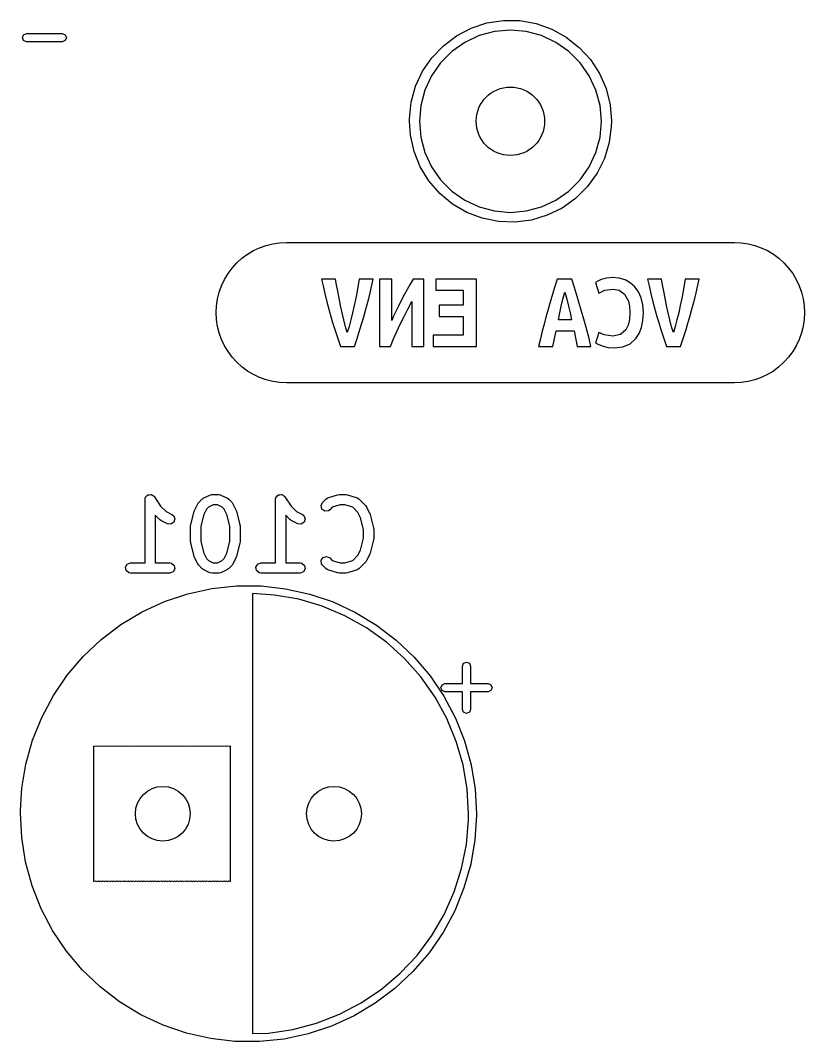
# Model space of a CAD drawing. Extents: x 64 to 231, y -147 to -43.
# Drawn here: x 183.29 to 194.75, y -129.69 to -114.78 of the extents above; entities that cross this region are included whole.
import ezdxf

# ---------------------------------------------------------------- set-up
doc = ezdxf.new("R2010")
doc.units = 0
doc.layers.add('BLACK', color=7, linetype='CONTINUOUS')

msp = doc.modelspace()

# ---------------------------------------------------------------- linework, layer by layer
at = {"layer": 'BLACK', "linetype": 'CONTINUOUS'}
for p, q in [((189.663, -115.008), (189.878, -114.896)), ((189.878, -114.896), (190.107, -114.821)), ((190.107, -114.821), (190.346, -114.784)), ((190.449, -114.926), (190.218, -114.946)), ((190.346, -114.784), (190.588, -114.787)), ((190.68, -114.946), (190.449, -114.926)), ((190.588, -114.787), (190.826, -114.83)), ((190.826, -114.83), (191.054, -114.91)), ((191.054, -114.91), (191.265, -115.027)), ((183.321, -115.035), (183.338, -114.993)), ((183.338, -115.077), (183.321, -115.035)), ((183.338, -114.993), (183.381, -114.975)), ((183.381, -115.095), (183.338, -115.077)), ((183.381, -114.975), (183.903, -114.975)), ((183.903, -114.975), (183.946, -114.993)), ((183.946, -115.077), (183.903, -115.095)), ((183.946, -114.993), (183.963, -115.035)), ((183.963, -115.035), (183.946, -115.077)), ((189.47, -115.153), (189.663, -115.008)), ((189.994, -115.006), (189.784, -115.104)), ((190.218, -114.946), (189.994, -115.006)), ((190.904, -115.006), (190.68, -114.946)), ((191.114, -115.104), (190.904, -115.006)), ((191.265, -115.027), (191.455, -115.177)), ((183.903, -115.095), (183.381, -115.095)), ((189.303, -115.328), (189.47, -115.153)), ((189.784, -115.104), (189.594, -115.237)), ((191.304, -115.237), (191.114, -115.104)), ((191.455, -115.177), (191.618, -115.356)), ((189.167, -115.527), (189.303, -115.328)), ((189.594, -115.237), (189.43, -115.401)), ((191.468, -115.401), (191.304, -115.237)), ((191.618, -115.356), (191.749, -115.559)), ((189.065, -115.746), (189.167, -115.527)), ((189.43, -115.401), (189.297, -115.591)), ((191.601, -115.591), (191.468, -115.401)), ((189.297, -115.591), (189.199, -115.801)), ((191.699, -115.801), (191.601, -115.591)), ((191.749, -115.559), (191.846, -115.78)), ((189, -115.979), (189.065, -115.746)), ((189.199, -115.801), (189.139, -116.025)), ((191.759, -116.025), (191.699, -115.801)), ((191.846, -115.78), (191.904, -116.015)), ((188.975, -116.22), (189, -115.979)), ((189.139, -116.025), (189.119, -116.256)), ((191.779, -116.256), (191.759, -116.025)), ((191.904, -116.015), (191.924, -116.256)), ((188.977, -116.256), (188.975, -116.22)), ((188.989, -116.461), (188.977, -116.256)), ((189.119, -116.256), (189.139, -116.487)), ((191.759, -116.487), (191.779, -116.256)), ((191.924, -116.256), (191.922, -116.328)), ((191.922, -116.328), (191.891, -116.568)), ((189.042, -116.697), (188.989, -116.461)), ((189.139, -116.487), (189.199, -116.711)), ((191.699, -116.711), (191.759, -116.487)), ((191.891, -116.568), (191.821, -116.799)), ((189.133, -116.921), (189.042, -116.697)), ((189.199, -116.711), (189.297, -116.921)), ((191.601, -116.921), (191.699, -116.711)), ((191.821, -116.799), (191.714, -117.015)), ((189.259, -117.127), (189.133, -116.921)), ((189.297, -116.921), (189.43, -117.111)), ((191.468, -117.111), (191.601, -116.921)), ((191.714, -117.015), (191.572, -117.212)), ((189.417, -117.31), (189.259, -117.127)), ((189.43, -117.111), (189.594, -117.275)), ((191.304, -117.275), (191.468, -117.111)), ((189.603, -117.464), (189.417, -117.31)), ((189.594, -117.275), (189.784, -117.408)), ((191.114, -117.408), (191.304, -117.275)), ((191.572, -117.212), (191.401, -117.382)), ((189.812, -117.586), (189.603, -117.464)), ((189.784, -117.408), (189.994, -117.506)), ((190.904, -117.506), (191.114, -117.408)), ((191.401, -117.382), (191.204, -117.523)), ((190.038, -117.672), (189.812, -117.586)), ((189.994, -117.506), (190.218, -117.566)), ((190.218, -117.566), (190.449, -117.586)), ((190.449, -117.586), (190.68, -117.566)), ((190.68, -117.566), (190.904, -117.506)), ((191.204, -117.523), (190.987, -117.629)), ((190.275, -117.72), (190.038, -117.672)), ((190.516, -117.729), (190.275, -117.72)), ((190.756, -117.699), (190.516, -117.729)), ((190.987, -117.629), (190.756, -117.699)), ((186.881, -118.069), (186.978, -118.044)), ((186.978, -118.044), (187.078, -118.029)), ((187.078, -118.029), (187.178, -118.024)), ((187.178, -118.024), (193.72, -118.024)), ((193.72, -118.024), (193.821, -118.029)), ((193.821, -118.029), (193.92, -118.044)), ((193.92, -118.044), (194.018, -118.069)), ((186.528, -118.257), (186.609, -118.197)), ((186.609, -118.197), (186.695, -118.145)), ((186.695, -118.145), (186.786, -118.102)), ((186.786, -118.102), (186.881, -118.069)), ((194.018, -118.069), (194.113, -118.102)), ((194.113, -118.102), (194.203, -118.145)), ((194.203, -118.145), (194.29, -118.197)), ((194.29, -118.197), (194.371, -118.257)), ((186.386, -118.399), (186.453, -118.325)), ((186.453, -118.325), (186.528, -118.257)), ((194.371, -118.257), (194.445, -118.325)), ((194.445, -118.325), (194.513, -118.399)), ((186.274, -118.566), (186.326, -118.48)), ((186.326, -118.48), (186.386, -118.399)), ((194.513, -118.399), (194.573, -118.48)), ((194.573, -118.48), (194.624, -118.566)), ((186.197, -118.752), (186.231, -118.657)), ((186.231, -118.657), (186.274, -118.566)), ((187.896, -118.559), (187.691, -118.559)), ((187.691, -118.559), (187.712, -118.66)), ((187.91, -118.642), (187.896, -118.559)), ((187.927, -118.737), (187.91, -118.642)), ((188.227, -118.642), (188.21, -118.736)), ((188.239, -118.559), (188.227, -118.642)), ((188.445, -118.559), (188.239, -118.559)), ((188.401, -118.759), (188.427, -118.648)), ((188.427, -118.648), (188.445, -118.559)), ((188.715, -118.559), (188.539, -118.559)), ((188.539, -118.559), (188.539, -119.542)), ((188.715, -119.164), (188.715, -118.559)), ((188.985, -118.632), (188.94, -118.711)), ((189.029, -118.559), (188.985, -118.632)), ((189.186, -118.559), (189.029, -118.559)), ((189.186, -119.542), (189.186, -118.559)), ((189.358, -118.559), (189.358, -118.721)), ((189.953, -118.559), (189.358, -118.559)), ((189.953, -119.542), (189.953, -118.559)), ((191.134, -118.559), (191.099, -118.669)), ((191.347, -118.559), (191.134, -118.559)), ((191.381, -118.668), (191.347, -118.559)), ((191.724, -118.589), (191.691, -118.608)), ((191.691, -118.608), (191.742, -118.764)), ((191.777, -118.566), (191.724, -118.589)), ((191.851, -118.546), (191.777, -118.566)), ((191.945, -118.537), (191.851, -118.546)), ((192.038, -118.546), (191.945, -118.537)), ((192.124, -118.571), (192.038, -118.546)), ((192.2, -118.613), (192.124, -118.571)), ((192.265, -118.671), (192.2, -118.613)), ((192.658, -118.559), (192.453, -118.559)), ((192.453, -118.559), (192.475, -118.66)), ((192.672, -118.642), (192.658, -118.559)), ((192.69, -118.737), (192.672, -118.642)), ((192.989, -118.642), (192.973, -118.736)), ((193.001, -118.559), (192.989, -118.642)), ((193.207, -118.559), (193.001, -118.559)), ((193.163, -118.759), (193.189, -118.648)), ((193.189, -118.648), (193.207, -118.559)), ((194.624, -118.566), (194.667, -118.657)), ((194.667, -118.657), (194.701, -118.752)), ((186.173, -118.85), (186.197, -118.752)), ((187.712, -118.66), (187.738, -118.772)), ((187.738, -118.772), (187.768, -118.892)), ((187.947, -118.84), (187.927, -118.737)), ((188.21, -118.736), (188.19, -118.839)), ((188.38, -118.842), (188.401, -118.759)), ((188.896, -118.792), (188.854, -118.874)), ((188.94, -118.711), (188.896, -118.792)), ((189.358, -118.721), (189.758, -118.721)), ((189.758, -118.721), (189.758, -118.942)), ((191.065, -118.782), (191.03, -118.898)), ((191.099, -118.669), (191.065, -118.782)), ((191.216, -118.855), (191.245, -118.75)), ((191.245, -118.75), (191.275, -118.855)), ((191.415, -118.78), (191.381, -118.668)), ((191.45, -118.895), (191.415, -118.78)), ((191.742, -118.764), (191.83, -118.724)), ((191.83, -118.724), (191.949, -118.707)), ((191.949, -118.707), (192.038, -118.724)), ((192.038, -118.724), (192.116, -118.779)), ((192.116, -118.779), (192.172, -118.883)), ((192.318, -118.744), (192.265, -118.671)), ((192.358, -118.832), (192.318, -118.744)), ((192.475, -118.66), (192.5, -118.772)), ((192.5, -118.772), (192.53, -118.892)), ((192.71, -118.84), (192.69, -118.737)), ((192.973, -118.736), (192.952, -118.839)), ((193.142, -118.842), (193.163, -118.759)), ((194.701, -118.752), (194.726, -118.85)), ((186.153, -119.05), (186.158, -118.949)), ((186.158, -118.949), (186.173, -118.85)), ((187.768, -118.892), (187.801, -119.019)), ((187.969, -118.946), (187.947, -118.84)), ((187.992, -119.052), (187.969, -118.946)), ((188.168, -118.944), (188.144, -119.051)), ((188.19, -118.839), (188.168, -118.944)), ((188.332, -119.019), (188.357, -118.929)), ((188.357, -118.929), (188.38, -118.842)), ((188.813, -118.953), (188.776, -119.031)), ((188.854, -118.874), (188.813, -118.953)), ((188.951, -118.998), (189.01, -118.889)), ((189.01, -118.889), (189.01, -119.542)), ((189.758, -118.942), (189.41, -118.942)), ((189.41, -118.942), (189.41, -119.104)), ((191.03, -118.898), (190.995, -119.017)), ((191.169, -119.051), (191.191, -118.954)), ((191.191, -118.954), (191.216, -118.855)), ((191.275, -118.855), (191.3, -118.954)), ((191.3, -118.954), (191.322, -119.051)), ((191.485, -119.012), (191.45, -118.895)), ((192.172, -118.883), (192.188, -118.956)), ((192.188, -118.956), (192.193, -119.045)), ((192.383, -118.934), (192.358, -118.832)), ((192.392, -119.05), (192.383, -118.934)), ((192.53, -118.892), (192.564, -119.019)), ((192.731, -118.946), (192.71, -118.84)), ((192.754, -119.052), (192.731, -118.946)), ((192.93, -118.944), (192.907, -119.051)), ((192.952, -118.839), (192.93, -118.944)), ((193.095, -119.019), (193.119, -118.929)), ((193.119, -118.929), (193.142, -118.842)), ((194.726, -118.85), (194.741, -118.949)), ((194.741, -118.949), (194.746, -119.05)), ((186.158, -119.15), (186.153, -119.05)), ((187.801, -119.019), (187.826, -119.106)), ((187.826, -119.106), (187.852, -119.193)), ((188.016, -119.157), (187.992, -119.052)), ((188.144, -119.051), (188.119, -119.155)), ((188.306, -119.11), (188.332, -119.019)), ((188.743, -119.102), (188.715, -119.164)), ((188.776, -119.031), (188.743, -119.102)), ((188.895, -119.107), (188.951, -118.998)), ((189.41, -119.104), (189.758, -119.104)), ((189.758, -119.104), (189.758, -119.38)), ((190.995, -119.017), (190.968, -119.116)), ((191.15, -119.153), (191.169, -119.051)), ((191.322, -119.051), (191.342, -119.153)), ((191.514, -119.11), (191.485, -119.012)), ((192.193, -119.045), (192.187, -119.148)), ((192.385, -119.166), (192.392, -119.05)), ((192.564, -119.019), (192.588, -119.106)), ((192.588, -119.106), (192.615, -119.193)), ((192.779, -119.157), (192.754, -119.052)), ((192.907, -119.051), (192.881, -119.155)), ((193.069, -119.11), (193.095, -119.019)), ((194.746, -119.05), (194.741, -119.15)), ((186.173, -119.25), (186.158, -119.15)), ((186.197, -119.347), (186.173, -119.25)), ((187.852, -119.193), (187.88, -119.282)), ((188.042, -119.255), (188.016, -119.157)), ((188.067, -119.342), (188.042, -119.255)), ((188.093, -119.254), (188.067, -119.342)), ((188.119, -119.155), (188.093, -119.254)), ((188.251, -119.294), (188.279, -119.202)), ((188.279, -119.202), (188.306, -119.11)), ((188.79, -119.324), (188.841, -119.216)), ((188.841, -119.216), (188.895, -119.107)), ((190.941, -119.217), (190.914, -119.322)), ((190.968, -119.116), (190.941, -119.217)), ((191.342, -119.153), (191.15, -119.153)), ((191.542, -119.212), (191.514, -119.11)), ((191.57, -119.318), (191.542, -119.212)), ((192.167, -119.234), (192.135, -119.303)), ((192.187, -119.148), (192.167, -119.234)), ((192.364, -119.268), (192.385, -119.166)), ((192.615, -119.193), (192.642, -119.282)), ((192.804, -119.255), (192.779, -119.157)), ((192.83, -119.342), (192.804, -119.255)), ((192.855, -119.254), (192.83, -119.342)), ((192.881, -119.155), (192.855, -119.254)), ((193.014, -119.294), (193.042, -119.202)), ((193.042, -119.202), (193.069, -119.11)), ((194.726, -119.25), (194.701, -119.347)), ((194.741, -119.15), (194.726, -119.25)), ((186.231, -119.442), (186.197, -119.347)), ((187.88, -119.282), (187.909, -119.371)), ((187.909, -119.371), (187.938, -119.457)), ((188.21, -119.425), (188.251, -119.294)), ((188.742, -119.433), (188.79, -119.324)), ((189.758, -119.38), (189.323, -119.38)), ((189.323, -119.38), (189.323, -119.542)), ((190.914, -119.322), (190.887, -119.431)), ((191.071, -119.542), (191.117, -119.315)), ((191.117, -119.315), (191.379, -119.315)), ((191.379, -119.315), (191.423, -119.542)), ((191.598, -119.428), (191.57, -119.318)), ((191.739, -119.34), (191.69, -119.494)), ((191.819, -119.375), (191.739, -119.34)), ((191.945, -119.393), (191.819, -119.375)), ((192.059, -119.37), (191.945, -119.393)), ((192.135, -119.303), (192.059, -119.37)), ((192.282, -119.429), (192.33, -119.355)), ((192.33, -119.355), (192.364, -119.268)), ((192.642, -119.282), (192.671, -119.371)), ((192.671, -119.371), (192.701, -119.457)), ((192.972, -119.425), (193.014, -119.294)), ((194.701, -119.347), (194.667, -119.442)), ((186.274, -119.533), (186.231, -119.442)), ((186.326, -119.619), (186.274, -119.533)), ((187.938, -119.457), (187.969, -119.542)), ((187.969, -119.542), (188.17, -119.542)), ((188.17, -119.542), (188.21, -119.425)), ((188.539, -119.542), (188.696, -119.542)), ((188.696, -119.542), (188.742, -119.433)), ((189.01, -119.542), (189.186, -119.542)), ((189.323, -119.542), (189.953, -119.542)), ((190.887, -119.431), (190.861, -119.542)), ((190.861, -119.542), (191.071, -119.542)), ((191.423, -119.542), (191.626, -119.542)), ((191.626, -119.542), (191.598, -119.428)), ((191.69, -119.494), (191.802, -119.541)), ((191.802, -119.541), (191.878, -119.557)), ((191.964, -119.563), (192.092, -119.548)), ((192.092, -119.548), (192.198, -119.503)), ((192.198, -119.503), (192.282, -119.429)), ((192.701, -119.457), (192.731, -119.542)), ((192.731, -119.542), (192.933, -119.542)), ((192.933, -119.542), (192.972, -119.425)), ((194.624, -119.533), (194.573, -119.619)), ((194.667, -119.442), (194.624, -119.533)), ((186.386, -119.7), (186.326, -119.619)), ((186.453, -119.775), (186.386, -119.7)), ((191.878, -119.557), (191.964, -119.563)), ((194.513, -119.7), (194.445, -119.775)), ((194.573, -119.619), (194.513, -119.7)), ((186.528, -119.842), (186.453, -119.775)), ((186.609, -119.902), (186.528, -119.842)), ((194.371, -119.842), (194.29, -119.902)), ((194.445, -119.775), (194.371, -119.842)), ((186.695, -119.954), (186.609, -119.902)), ((186.786, -119.997), (186.695, -119.954)), ((186.881, -120.031), (186.786, -119.997)), ((194.113, -119.997), (194.018, -120.031)), ((194.203, -119.954), (194.113, -119.997)), ((194.29, -119.902), (194.203, -119.954)), ((186.978, -120.055), (186.881, -120.031)), ((187.078, -120.07), (186.978, -120.055)), ((187.178, -120.075), (187.078, -120.07)), ((193.72, -120.075), (187.178, -120.075)), ((193.821, -120.07), (193.72, -120.075)), ((193.92, -120.055), (193.821, -120.07)), ((194.018, -120.031), (193.92, -120.055)), ((185.112, -121.779), (185.116, -121.753)), ((185.112, -122.704), (185.112, -121.779)), ((185.116, -121.753), (185.119, -121.75)), ((185.119, -121.75), (185.12, -121.746)), ((185.12, -121.746), (185.135, -121.731)), ((185.135, -121.731), (185.149, -121.714)), ((185.149, -121.714), (185.154, -121.713)), ((185.154, -121.713), (185.157, -121.71)), ((185.157, -121.71), (185.178, -121.709)), ((185.178, -121.709), (185.2, -121.705)), ((185.2, -121.705), (185.204, -121.707)), ((185.204, -121.707), (185.208, -121.707)), ((185.208, -121.707), (185.225, -121.72)), ((185.225, -121.72), (185.244, -121.731)), ((185.244, -121.731), (185.246, -121.735)), ((185.246, -121.735), (185.249, -121.737)), ((185.249, -121.737), (185.34, -121.874)), ((185.896, -121.821), (185.943, -121.773)), ((185.943, -121.773), (185.962, -121.761)), ((185.962, -121.761), (185.963, -121.759)), ((185.963, -121.759), (186.058, -121.712)), ((186.058, -121.712), (186.083, -121.704)), ((186.083, -121.704), (186.087, -121.705)), ((186.087, -121.705), (186.092, -121.704)), ((186.092, -121.704), (186.187, -121.704)), ((186.187, -121.704), (186.212, -121.708)), ((186.212, -121.708), (186.216, -121.711)), ((186.216, -121.711), (186.22, -121.712)), ((186.22, -121.712), (186.316, -121.759)), ((186.316, -121.759), (186.334, -121.773)), ((186.334, -121.773), (186.335, -121.773)), ((186.335, -121.773), (186.383, -121.821)), ((187.017, -121.779), (187.021, -121.753)), ((187.017, -122.704), (187.017, -121.779)), ((187.021, -121.753), (187.024, -121.75)), ((187.024, -121.746), (187.04, -121.731)), ((187.024, -121.75), (187.024, -121.746)), ((187.04, -121.731), (187.054, -121.714)), ((187.054, -121.714), (187.058, -121.713)), ((187.058, -121.713), (187.061, -121.71)), ((187.061, -121.71), (187.083, -121.709)), ((187.083, -121.709), (187.105, -121.705)), ((187.105, -121.705), (187.108, -121.707)), ((187.108, -121.707), (187.113, -121.707)), ((187.113, -121.707), (187.13, -121.72)), ((187.13, -121.72), (187.149, -121.731)), ((187.149, -121.731), (187.151, -121.735)), ((187.151, -121.735), (187.154, -121.737)), ((187.154, -121.737), (187.245, -121.874)), ((187.705, -121.821), (187.753, -121.773)), ((187.753, -121.773), (187.774, -121.758)), ((187.774, -121.758), (187.779, -121.758)), ((187.779, -121.758), (187.782, -121.755)), ((187.782, -121.755), (187.925, -121.708)), ((187.925, -121.708), (187.947, -121.704)), ((187.947, -121.704), (187.949, -121.704)), ((187.949, -121.704), (188.044, -121.704)), ((188.044, -121.704), (188.066, -121.708)), ((188.066, -121.708), (188.068, -121.708)), ((188.068, -121.708), (188.211, -121.755)), ((188.211, -121.755), (188.233, -121.768)), ((188.233, -121.768), (188.236, -121.771)), ((188.236, -121.771), (188.24, -121.773)), ((188.24, -121.773), (188.335, -121.869)), ((185.34, -121.874), (185.422, -121.955)), ((185.828, -121.951), (185.834, -121.939)), ((185.834, -121.936), (185.882, -121.84)), ((185.834, -121.939), (185.834, -121.936)), ((185.882, -121.84), (185.895, -121.822)), ((185.895, -121.822), (185.896, -121.821)), ((186.01, -121.918), (185.972, -121.995)), ((186.041, -121.888), (186.01, -121.918)), ((186.109, -121.854), (186.041, -121.888)), ((186.169, -121.854), (186.109, -121.854)), ((186.238, -121.888), (186.169, -121.854)), ((186.268, -121.918), (186.238, -121.888)), ((186.307, -121.995), (186.268, -121.918)), ((186.383, -121.821), (186.396, -121.839)), ((186.396, -121.839), (186.397, -121.84)), ((186.397, -121.84), (186.444, -121.936)), ((186.444, -121.936), (186.448, -121.948)), ((187.245, -121.874), (187.326, -121.955)), ((187.684, -121.867), (187.705, -121.821)), ((187.697, -121.917), (187.684, -121.867)), ((187.739, -121.946), (187.697, -121.917)), ((187.811, -121.927), (187.79, -121.942)), ((187.846, -121.892), (187.811, -121.927)), ((187.961, -121.854), (187.846, -121.892)), ((188.032, -121.854), (187.961, -121.854)), ((188.146, -121.892), (188.032, -121.854)), ((188.22, -121.966), (188.146, -121.892)), ((188.335, -121.869), (188.348, -121.887)), ((188.348, -121.887), (188.349, -121.888)), ((188.349, -121.888), (188.397, -121.983)), ((185.324, -122.07), (185.262, -122.007)), ((185.262, -122.007), (185.262, -122.704)), ((185.326, -122.071), (185.324, -122.07)), ((185.344, -122.084), (185.326, -122.071)), ((185.439, -122.132), (185.344, -122.084)), ((185.422, -121.955), (185.506, -121.997)), ((185.506, -121.997), (185.527, -122.013)), ((185.527, -122.013), (185.547, -122.06)), ((185.547, -122.06), (185.533, -122.109)), ((185.781, -122.142), (185.828, -121.951)), ((185.972, -121.995), (185.928, -122.169)), ((186.35, -122.169), (186.307, -121.995)), ((186.448, -121.948), (186.45, -121.951)), ((186.45, -121.951), (186.498, -122.142)), ((187.229, -122.07), (187.167, -122.007)), ((187.167, -122.007), (187.167, -122.704)), ((187.231, -122.071), (187.229, -122.07)), ((187.249, -122.084), (187.231, -122.071)), ((187.344, -122.132), (187.249, -122.084)), ((187.326, -121.955), (187.411, -121.997)), ((187.411, -121.997), (187.432, -122.013)), ((187.432, -122.013), (187.452, -122.06)), ((187.452, -122.06), (187.438, -122.109)), ((187.79, -121.942), (187.739, -121.946)), ((188.259, -122.043), (188.22, -121.966)), ((188.302, -122.217), (188.259, -122.043)), ((188.397, -121.983), (188.4, -121.996)), ((188.4, -121.996), (188.402, -121.999)), ((188.402, -121.999), (188.45, -122.189)), ((185.49, -122.137), (185.439, -122.132)), ((185.533, -122.109), (185.49, -122.137)), ((185.778, -122.16), (185.781, -122.145)), ((185.778, -122.398), (185.778, -122.16)), ((185.781, -122.145), (185.781, -122.142)), ((185.928, -122.169), (185.928, -122.389)), ((186.35, -122.389), (186.35, -122.169)), ((186.498, -122.142), (186.499, -122.156)), ((186.499, -122.156), (186.5, -122.16)), ((186.5, -122.16), (186.5, -122.398)), ((187.395, -122.137), (187.344, -122.132)), ((187.438, -122.109), (187.395, -122.137)), ((188.302, -122.341), (188.302, -122.217)), ((188.45, -122.189), (188.451, -122.204)), ((188.451, -122.204), (188.452, -122.207)), ((188.452, -122.207), (188.452, -122.35)), ((188.259, -122.515), (188.302, -122.341)), ((188.45, -122.368), (188.402, -122.559)), ((188.452, -122.35), (188.45, -122.365)), ((188.45, -122.365), (188.45, -122.368)), ((185.78, -122.401), (185.778, -122.398)), ((185.781, -122.416), (185.78, -122.401)), ((185.828, -122.606), (185.781, -122.416)), ((185.928, -122.389), (185.972, -122.562)), ((186.307, -122.562), (186.35, -122.389)), ((186.498, -122.416), (186.45, -122.606)), ((186.5, -122.398), (186.497, -122.413)), ((186.497, -122.413), (186.498, -122.416)), ((188.22, -122.591), (188.259, -122.515)), ((185.83, -122.609), (185.828, -122.606)), ((185.834, -122.622), (185.83, -122.609)), ((185.882, -122.717), (185.834, -122.622)), ((185.972, -122.562), (186.01, -122.639)), ((186.01, -122.639), (186.041, -122.67)), ((186.041, -122.67), (186.109, -122.704)), ((186.169, -122.704), (186.238, -122.67)), ((186.238, -122.67), (186.268, -122.639)), ((186.268, -122.639), (186.307, -122.562)), ((186.444, -122.622), (186.397, -122.717)), ((186.445, -122.618), (186.444, -122.622)), ((186.45, -122.606), (186.445, -122.618)), ((187.686, -122.664), (187.715, -122.622)), ((187.69, -122.715), (187.686, -122.664)), ((187.715, -122.622), (187.765, -122.609)), ((187.765, -122.609), (187.811, -122.631)), ((187.811, -122.631), (187.846, -122.666)), ((187.846, -122.666), (187.961, -122.704)), ((188.032, -122.704), (188.146, -122.666)), ((188.146, -122.666), (188.22, -122.591)), ((188.349, -122.669), (188.336, -122.687)), ((188.397, -122.574), (188.349, -122.669)), ((188.402, -122.559), (188.397, -122.571)), ((188.397, -122.571), (188.397, -122.574)), ((184.827, -122.766), (184.853, -122.721)), ((184.836, -122.816), (184.827, -122.766)), ((184.875, -122.849), (184.836, -122.816)), ((184.853, -122.721), (184.901, -122.704)), ((184.901, -122.704), (185.112, -122.704)), ((185.262, -122.704), (185.473, -122.704)), ((185.473, -122.704), (185.498, -122.708)), ((185.498, -122.708), (185.537, -122.741)), ((185.546, -122.792), (185.521, -122.836)), ((185.537, -122.741), (185.546, -122.792)), ((185.883, -122.718), (185.882, -122.717)), ((185.896, -122.737), (185.883, -122.718)), ((185.943, -122.784), (185.896, -122.737)), ((185.945, -122.785), (185.943, -122.784)), ((185.963, -122.798), (185.945, -122.785)), ((186.058, -122.846), (185.963, -122.798)), ((186.109, -122.704), (186.169, -122.704)), ((186.316, -122.798), (186.22, -122.846)), ((186.317, -122.797), (186.316, -122.798)), ((186.335, -122.784), (186.317, -122.797)), ((186.383, -122.737), (186.335, -122.784)), ((186.397, -122.717), (186.383, -122.735)), ((186.383, -122.735), (186.383, -122.737)), ((186.732, -122.766), (186.758, -122.721)), ((186.741, -122.816), (186.732, -122.766)), ((186.78, -122.849), (186.741, -122.816)), ((186.758, -122.721), (186.806, -122.704)), ((186.806, -122.704), (187.017, -122.704)), ((187.167, -122.704), (187.377, -122.704)), ((187.377, -122.704), (187.403, -122.708)), ((187.403, -122.708), (187.442, -122.741)), ((187.451, -122.792), (187.426, -122.836)), ((187.442, -122.741), (187.451, -122.792)), ((187.705, -122.737), (187.69, -122.715)), ((187.753, -122.784), (187.705, -122.737)), ((187.757, -122.786), (187.753, -122.784)), ((187.759, -122.79), (187.757, -122.786)), ((187.782, -122.802), (187.759, -122.79)), ((187.925, -122.85), (187.782, -122.802)), ((187.961, -122.704), (188.032, -122.704)), ((188.211, -122.802), (188.068, -122.85)), ((188.214, -122.8), (188.211, -122.802)), ((188.219, -122.799), (188.214, -122.8)), ((188.24, -122.784), (188.219, -122.799)), ((188.335, -122.689), (188.24, -122.784)), ((188.336, -122.687), (188.335, -122.689)), ((184.901, -122.854), (184.875, -122.849)), ((185.473, -122.854), (184.901, -122.854)), ((185.521, -122.836), (185.473, -122.854)), ((186.062, -122.846), (186.058, -122.846)), ((186.066, -122.849), (186.062, -122.846)), ((186.092, -122.854), (186.066, -122.849)), ((186.187, -122.854), (186.092, -122.854)), ((186.191, -122.852), (186.187, -122.854)), ((186.195, -122.853), (186.191, -122.852)), ((186.22, -122.846), (186.195, -122.853)), ((186.806, -122.854), (186.78, -122.849)), ((187.377, -122.854), (186.806, -122.854)), ((187.426, -122.836), (187.377, -122.854)), ((187.927, -122.85), (187.925, -122.85)), ((187.949, -122.854), (187.927, -122.85)), ((188.044, -122.854), (187.949, -122.854)), ((188.046, -122.853), (188.044, -122.854)), ((188.068, -122.85), (188.046, -122.853)), ((185.738, -123.155), (186.09, -123.078)), ((186.09, -123.078), (186.448, -123.04)), ((186.448, -123.04), (186.808, -123.04)), ((186.808, -123.04), (187.166, -123.08)), ((187.166, -123.08), (187.518, -123.158)), ((185.069, -123.419), (185.397, -123.269)), ((185.397, -123.269), (185.738, -123.155)), ((187.003, -123.173), (186.682, -123.152)), ((186.682, -123.152), (186.682, -129.575)), ((187.357, -123.235), (187.003, -123.173)), ((187.701, -123.336), (187.357, -123.235)), ((187.518, -123.158), (187.859, -123.273)), ((187.859, -123.273), (188.186, -123.425)), ((184.76, -123.604), (185.069, -123.419)), ((188.032, -123.475), (187.701, -123.336)), ((188.186, -123.425), (188.494, -123.611)), ((188.345, -123.65), (188.032, -123.475)), ((184.473, -123.822), (184.76, -123.604)), ((188.637, -123.859), (188.345, -123.65)), ((188.494, -123.611), (188.781, -123.829)), ((184.211, -124.069), (184.473, -123.822)), ((188.904, -124.1), (188.637, -123.859)), ((188.781, -123.829), (189.042, -124.077)), ((183.977, -124.342), (184.211, -124.069)), ((189.142, -124.368), (188.904, -124.1)), ((189.042, -124.077), (189.275, -124.352)), ((189.748, -124.211), (189.765, -124.169)), ((189.765, -124.169), (189.808, -124.151)), ((189.808, -124.151), (189.85, -124.169)), ((189.85, -124.169), (189.868, -124.211)), ((189.748, -124.466), (189.748, -124.211)), ((189.868, -124.211), (189.868, -124.466)), ((183.774, -124.64), (183.977, -124.342)), ((189.349, -124.661), (189.142, -124.368)), ((189.275, -124.352), (189.477, -124.65)), ((189.45, -124.484), (189.493, -124.466)), ((189.493, -124.466), (189.748, -124.466)), ((189.868, -124.466), (190.123, -124.466)), ((190.123, -124.466), (190.165, -124.484)), ((189.433, -124.526), (189.45, -124.484)), ((189.45, -124.568), (189.433, -124.526)), ((189.493, -124.586), (189.45, -124.568)), ((189.748, -124.586), (189.493, -124.586)), ((189.748, -124.841), (189.748, -124.586)), ((190.123, -124.586), (189.868, -124.586)), ((189.868, -124.586), (189.868, -124.841)), ((190.165, -124.568), (190.123, -124.586)), ((190.165, -124.484), (190.183, -124.526)), ((190.183, -124.526), (190.165, -124.568)), ((183.604, -124.958), (183.774, -124.64)), ((189.522, -124.976), (189.349, -124.661)), ((189.477, -124.65), (189.645, -124.968)), ((189.765, -124.883), (189.748, -124.841)), ((189.808, -124.901), (189.765, -124.883)), ((189.85, -124.883), (189.808, -124.901)), ((189.868, -124.841), (189.85, -124.883)), ((183.47, -125.292), (183.604, -124.958)), ((189.659, -125.308), (189.522, -124.976)), ((189.645, -124.968), (189.778, -125.303)), ((183.373, -125.639), (183.47, -125.292)), ((189.758, -125.653), (189.659, -125.308)), ((189.778, -125.303), (189.875, -125.65)), ((184.381, -125.385), (184.361, -125.377)), ((184.361, -125.377), (184.361, -127.353)), ((184.401, -125.377), (184.381, -125.385)), ((184.421, -125.385), (184.401, -125.377)), ((184.441, -125.377), (184.421, -125.385)), ((184.461, -125.385), (184.441, -125.377)), ((184.481, -125.377), (184.461, -125.385)), ((184.501, -125.385), (184.481, -125.377)), ((184.521, -125.377), (184.501, -125.385)), ((184.541, -125.385), (184.521, -125.377)), ((184.561, -125.377), (184.541, -125.385)), ((184.581, -125.385), (184.561, -125.377)), ((184.601, -125.377), (184.581, -125.385)), ((184.621, -125.385), (184.601, -125.377)), ((184.641, -125.377), (184.621, -125.385)), ((184.661, -125.385), (184.641, -125.377)), ((184.681, -125.377), (184.661, -125.385)), ((184.701, -125.385), (184.681, -125.377)), ((184.721, -125.377), (184.701, -125.385)), ((184.741, -125.385), (184.721, -125.377)), ((184.761, -125.377), (184.741, -125.385)), ((184.781, -125.385), (184.761, -125.377)), ((184.801, -125.377), (184.781, -125.385)), ((184.821, -125.385), (184.801, -125.377)), ((184.841, -125.377), (184.821, -125.385)), ((184.861, -125.385), (184.841, -125.377)), ((184.881, -125.377), (184.861, -125.385)), ((184.901, -125.385), (184.881, -125.377)), ((184.921, -125.377), (184.901, -125.385)), ((184.941, -125.385), (184.921, -125.377)), ((184.961, -125.377), (184.941, -125.385)), ((184.981, -125.385), (184.961, -125.377)), ((185.001, -125.377), (184.981, -125.385)), ((185.021, -125.385), (185.001, -125.377)), ((185.041, -125.377), (185.021, -125.385)), ((185.061, -125.385), (185.041, -125.377)), ((185.081, -125.377), (185.061, -125.385)), ((185.101, -125.385), (185.081, -125.377)), ((185.121, -125.377), (185.101, -125.385)), ((185.141, -125.385), (185.121, -125.377)), ((185.161, -125.377), (185.141, -125.385)), ((185.181, -125.385), (185.161, -125.377)), ((185.201, -125.377), (185.181, -125.385)), ((185.221, -125.385), (185.201, -125.377)), ((185.241, -125.377), (185.221, -125.385)), ((185.261, -125.385), (185.241, -125.377)), ((185.281, -125.377), (185.261, -125.385)), ((185.301, -125.385), (185.281, -125.377)), ((185.321, -125.377), (185.301, -125.385)), ((185.341, -125.385), (185.321, -125.377)), ((185.361, -125.377), (185.341, -125.385)), ((185.381, -125.385), (185.361, -125.377)), ((185.401, -125.377), (185.381, -125.385)), ((185.421, -125.385), (185.401, -125.377)), ((185.441, -125.377), (185.421, -125.385)), ((185.461, -125.385), (185.441, -125.377)), ((185.481, -125.377), (185.461, -125.385)), ((185.501, -125.385), (185.481, -125.377)), ((185.521, -125.377), (185.501, -125.385)), ((185.541, -125.385), (185.521, -125.377)), ((185.561, -125.377), (185.541, -125.385)), ((185.581, -125.385), (185.561, -125.377)), ((185.601, -125.377), (185.581, -125.385)), ((185.621, -125.385), (185.601, -125.377)), ((185.641, -125.377), (185.621, -125.385)), ((185.661, -125.385), (185.641, -125.377)), ((185.681, -125.377), (185.661, -125.385)), ((185.701, -125.385), (185.681, -125.377)), ((185.721, -125.377), (185.701, -125.385)), ((185.741, -125.385), (185.721, -125.377)), ((185.761, -125.377), (185.741, -125.385)), ((185.781, -125.385), (185.761, -125.377)), ((185.801, -125.377), (185.781, -125.385)), ((185.821, -125.385), (185.801, -125.377)), ((185.841, -125.377), (185.821, -125.385)), ((185.861, -125.385), (185.841, -125.377)), ((185.881, -125.377), (185.861, -125.385)), ((185.901, -125.385), (185.881, -125.377)), ((185.922, -125.377), (185.901, -125.385)), ((185.942, -125.385), (185.922, -125.377)), ((185.962, -125.377), (185.942, -125.385)), ((185.982, -125.385), (185.962, -125.377)), ((186.002, -125.377), (185.982, -125.385)), ((186.022, -125.385), (186.002, -125.377)), ((186.042, -125.377), (186.022, -125.385)), ((186.062, -125.385), (186.042, -125.377)), ((186.082, -125.377), (186.062, -125.385)), ((186.102, -125.385), (186.082, -125.377)), ((186.122, -125.377), (186.102, -125.385)), ((186.142, -125.385), (186.122, -125.377)), ((186.162, -125.377), (186.142, -125.385)), ((186.182, -125.385), (186.162, -125.377)), ((186.202, -125.377), (186.182, -125.385)), ((186.222, -125.385), (186.202, -125.377)), ((186.242, -125.377), (186.222, -125.385)), ((186.262, -125.385), (186.242, -125.377)), ((186.282, -125.377), (186.262, -125.385)), ((186.302, -125.385), (186.282, -125.377)), ((186.322, -125.377), (186.302, -125.385)), ((186.342, -125.385), (186.322, -125.377)), ((186.362, -125.377), (186.342, -125.385)), ((186.362, -127.353), (186.362, -125.377)), ((183.313, -125.994), (183.373, -125.639)), ((189.817, -126.007), (189.758, -125.653)), ((189.875, -125.65), (189.933, -126.005)), ((183.294, -126.32), (183.313, -125.994)), ((189.837, -126.365), (189.817, -126.007)), ((189.933, -126.005), (189.952, -126.365)), ((183.292, -126.353), (183.294, -126.32)), ((183.311, -126.713), (183.292, -126.353)), ((189.836, -126.455), (189.837, -126.365)), ((189.952, -126.388), (189.93, -126.748)), ((189.952, -126.365), (189.952, -126.388)), ((189.806, -126.812), (189.836, -126.455)), ((183.368, -127.069), (183.311, -126.713)), ((189.736, -127.165), (189.806, -126.812)), ((189.93, -126.748), (189.87, -127.103)), ((183.463, -127.416), (183.368, -127.069)), ((189.87, -127.103), (189.771, -127.449)), ((189.628, -127.507), (189.736, -127.165)), ((183.595, -127.751), (183.463, -127.416)), ((184.361, -127.353), (184.381, -127.345)), ((184.381, -127.345), (184.401, -127.353)), ((184.401, -127.353), (184.421, -127.345)), ((184.421, -127.345), (184.441, -127.353)), ((184.441, -127.353), (184.461, -127.345)), ((184.461, -127.345), (184.481, -127.353)), ((184.481, -127.353), (184.501, -127.345)), ((184.501, -127.345), (184.521, -127.353)), ((184.521, -127.353), (184.541, -127.345)), ((184.541, -127.345), (184.561, -127.353)), ((184.561, -127.353), (184.581, -127.345)), ((184.581, -127.345), (184.601, -127.353)), ((184.601, -127.353), (184.621, -127.345)), ((184.621, -127.345), (184.641, -127.353)), ((184.641, -127.353), (184.661, -127.345)), ((184.661, -127.345), (184.681, -127.353)), ((184.681, -127.353), (184.701, -127.345)), ((184.701, -127.345), (184.721, -127.353)), ((184.721, -127.353), (184.741, -127.345)), ((184.741, -127.345), (184.761, -127.353)), ((184.761, -127.353), (184.781, -127.345)), ((184.781, -127.345), (184.801, -127.353)), ((184.801, -127.353), (184.821, -127.345)), ((184.821, -127.345), (184.841, -127.353)), ((184.841, -127.353), (184.861, -127.345)), ((184.861, -127.345), (184.881, -127.353)), ((184.881, -127.353), (184.901, -127.345)), ((184.901, -127.345), (184.921, -127.353)), ((184.921, -127.353), (184.941, -127.345)), ((184.941, -127.345), (184.961, -127.353)), ((184.961, -127.353), (184.981, -127.345)), ((184.981, -127.345), (185.001, -127.353)), ((185.001, -127.353), (185.021, -127.345)), ((185.021, -127.345), (185.041, -127.353)), ((185.041, -127.353), (185.061, -127.345)), ((185.061, -127.345), (185.081, -127.353)), ((185.081, -127.353), (185.101, -127.345)), ((185.101, -127.345), (185.121, -127.353)), ((185.121, -127.353), (185.141, -127.345)), ((185.141, -127.345), (185.161, -127.353)), ((185.161, -127.353), (185.181, -127.345)), ((185.181, -127.345), (185.201, -127.353)), ((185.201, -127.353), (185.221, -127.345)), ((185.221, -127.345), (185.241, -127.353)), ((185.241, -127.353), (185.261, -127.345)), ((185.261, -127.345), (185.281, -127.353)), ((185.281, -127.353), (185.301, -127.345)), ((185.301, -127.345), (185.321, -127.353)), ((185.321, -127.353), (185.341, -127.345)), ((185.341, -127.345), (185.361, -127.353)), ((185.361, -127.353), (185.381, -127.345)), ((185.381, -127.345), (185.401, -127.353)), ((185.401, -127.353), (185.421, -127.345)), ((185.421, -127.345), (185.441, -127.353)), ((185.441, -127.353), (185.461, -127.345)), ((185.461, -127.345), (185.481, -127.353)), ((185.481, -127.353), (185.501, -127.345)), ((185.501, -127.345), (185.521, -127.353)), ((185.521, -127.353), (185.541, -127.345)), ((185.541, -127.345), (185.561, -127.353)), ((185.561, -127.353), (185.581, -127.345)), ((185.581, -127.345), (185.601, -127.353)), ((185.601, -127.353), (185.621, -127.345)), ((185.621, -127.345), (185.641, -127.353)), ((185.641, -127.353), (185.661, -127.345)), ((185.661, -127.345), (185.681, -127.353)), ((185.681, -127.353), (185.701, -127.345)), ((185.701, -127.345), (185.721, -127.353)), ((185.721, -127.353), (185.741, -127.345)), ((185.741, -127.345), (185.761, -127.353)), ((185.761, -127.353), (185.781, -127.345)), ((185.781, -127.345), (185.801, -127.353)), ((185.801, -127.353), (185.821, -127.345)), ((185.821, -127.345), (185.841, -127.353)), ((185.841, -127.353), (185.861, -127.345)), ((185.861, -127.345), (185.881, -127.353)), ((185.881, -127.353), (185.901, -127.345)), ((185.901, -127.345), (185.922, -127.353)), ((185.922, -127.353), (185.942, -127.345)), ((185.942, -127.345), (185.962, -127.353)), ((185.962, -127.353), (185.982, -127.345)), ((185.982, -127.345), (186.002, -127.353)), ((186.002, -127.353), (186.022, -127.345)), ((186.022, -127.345), (186.042, -127.353)), ((186.042, -127.353), (186.062, -127.345)), ((186.062, -127.345), (186.082, -127.353)), ((186.082, -127.353), (186.102, -127.345)), ((186.102, -127.345), (186.122, -127.353)), ((186.122, -127.353), (186.142, -127.345)), ((186.142, -127.345), (186.162, -127.353)), ((186.162, -127.353), (186.182, -127.345)), ((186.182, -127.345), (186.202, -127.353)), ((186.202, -127.353), (186.222, -127.345)), ((186.222, -127.345), (186.242, -127.353)), ((186.242, -127.353), (186.262, -127.345)), ((186.262, -127.345), (186.282, -127.353)), ((186.282, -127.353), (186.302, -127.345)), ((186.302, -127.345), (186.322, -127.353)), ((186.322, -127.353), (186.342, -127.345)), ((186.342, -127.345), (186.362, -127.353)), ((189.771, -127.449), (189.635, -127.783)), ((189.482, -127.835), (189.628, -127.507)), ((183.762, -128.07), (183.595, -127.751)), ((189.3, -128.144), (189.482, -127.835)), ((189.635, -127.783), (189.465, -128.1)), ((183.963, -128.369), (183.762, -128.07)), ((189.085, -128.432), (189.3, -128.144)), ((189.465, -128.1), (189.261, -128.397)), ((184.195, -128.645), (183.963, -128.369)), ((188.84, -128.693), (189.085, -128.432)), ((189.261, -128.397), (189.026, -128.67)), ((184.455, -128.893), (184.195, -128.645)), ((188.566, -128.926), (188.84, -128.693)), ((189.026, -128.67), (188.763, -128.916)), ((184.741, -129.113), (184.455, -128.893)), ((188.269, -129.127), (188.566, -128.926)), ((188.763, -128.916), (188.475, -129.132)), ((185.049, -129.3), (184.741, -129.113)), ((187.951, -129.293), (188.269, -129.127)), ((188.475, -129.132), (188.165, -129.316)), ((185.375, -129.453), (185.049, -129.3)), ((187.616, -129.423), (187.951, -129.293)), ((188.165, -129.316), (187.837, -129.465)), ((185.716, -129.569), (185.375, -129.453)), ((186.914, -129.567), (187.269, -129.514)), ((187.269, -129.514), (187.616, -129.423)), ((187.837, -129.465), (187.495, -129.579)), ((186.067, -129.648), (185.716, -129.569)), ((186.425, -129.689), (186.067, -129.648)), ((186.785, -129.691), (186.425, -129.689)), ((186.682, -129.575), (186.914, -129.567)), ((187.143, -129.654), (186.785, -129.691)), ((187.495, -129.579), (187.143, -129.654))]:
    msp.add_line(p, q, dxfattribs=at)
at = {"layer": 'BLACK'}
for centre, radius in [((190.449, -116.256), 0.5), ((185.372, -126.365), 0.4), ((187.872, -126.365), 0.4)]:
    msp.add_circle(centre, radius, dxfattribs=at)

doc.saveas('drawing.dxf')
